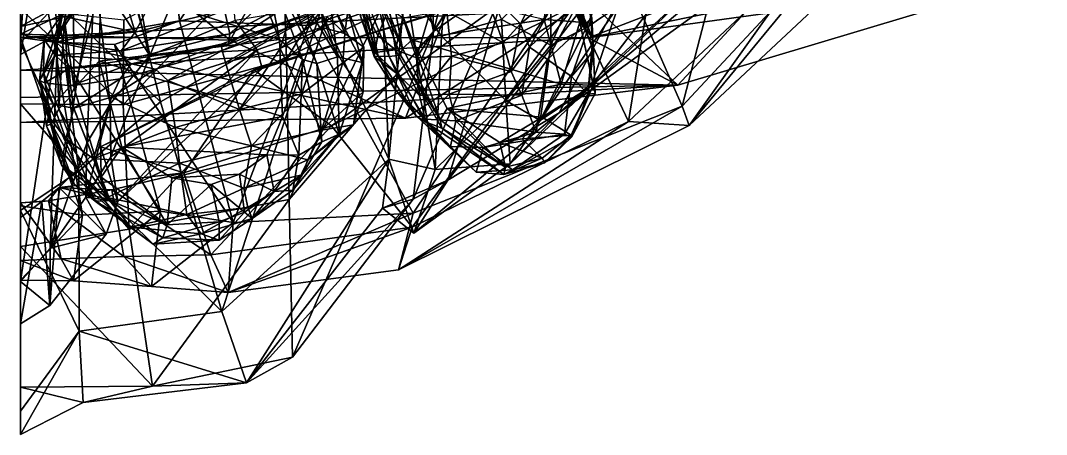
# Model space of a CAD drawing. Header units: metres. Extents: x -8 to 93, y -165 to 99.
# Drawn here: x 0.02 to 34.21, y -165.33 to -151.53 of the extents above; entities that cross this region are included whole.
import ezdxf

# ---------------------------------------------------------------- set-up
doc = ezdxf.new("R2010")
doc.units = ezdxf.units.M

msp = doc.modelspace()

# ---------------------------------------------------------------- linework, layer by layer
at = {"layer": 'jaw_half'}
for points in [[(10.24, -149.432, 196.864), (0.021, -151.733, 197.522), (9.214, -146.755, 193.243)], [(9.214, -146.755, 193.243), (0.021, -151.733, 197.522), (0.021, -148.175, 193.261)], [(10.24, -149.432, 196.864), (0.021, -151.229, 200.348), (0.021, -151.733, 197.522)]]:
    msp.add_3dface(points, dxfattribs=at)
at = {"layer": 'skull_half'}
for points in [[(1.024, -137.2, 282.321), (1.248, -150.954, 291.122), (0.021, -152.271, 290.702)], [(0.021, -139.373, 282.271), (1.024, -137.2, 282.321), (0.021, -152.271, 290.702)], [(33.92, -143.076, 274.941), (22.02, -146.895, 281.416), (17.97, -154.608, 279.537)], [(33.92, -143.076, 274.941), (17.97, -154.608, 279.537), (24.827, -148.839, 276.224)], [(18.638, -151.139, 354.709), (0.021, -143.583, 371.502), (0.021, -152.097, 355.345)], [(16.425, -143.421, 223.786), (9.635, -151.693, 223.993), (9.015, -146.03, 223.741)], [(16.425, -143.421, 223.786), (19.472, -148.461, 223.656), (9.635, -151.693, 223.993)], [(24.913, -143.424, 224.815), (22.073, -154.381, 223.229), (19.472, -148.461, 223.656)], [(24.913, -143.424, 224.815), (28.652, -147.308, 224.371), (22.073, -154.381, 223.229)], [(13.591, -145.026, 301.926), (8.753, -148.746, 307.738), (8.881, -152.823, 304.853)], [(13.16, -148.789, 298.425), (13.591, -145.026, 301.926), (8.881, -152.823, 304.853)], [(13.782, -151.893, 293.897), (13.591, -145.026, 301.926), (13.16, -148.789, 298.425)], [(13.782, -151.893, 293.897), (15.286, -145.98, 294.907), (13.591, -145.026, 301.926)], [(17.819, -145.483, 289.174), (13.782, -151.893, 293.897), (16.252, -150.155, 289.389)], [(17.819, -145.483, 289.174), (15.286, -145.98, 294.907), (13.782, -151.893, 293.897)], [(2.361, -145.657, 257.694), (0.887, -147.461, 259.065), (1.255, -152, 258.424)], [(2.498, -149.883, 257.19), (2.361, -145.657, 257.694), (1.255, -152, 258.424)], [(4.327, -152.696, 254.084), (2.361, -145.657, 257.694), (2.498, -149.883, 257.19)], [(3.429, -147.862, 253.608), (2.361, -145.657, 257.694), (4.327, -152.696, 254.084)], [(9.015, -146.03, 223.741), (5.321, -151.538, 224.521), (4.8, -146.586, 223.721)], [(9.015, -146.03, 223.741), (9.635, -151.693, 223.993), (5.321, -151.538, 224.521)], [(4.8, -146.586, 223.721), (1.14, -152.247, 224.373), (0.021, -146.768, 223.816)], [(4.8, -146.586, 223.721), (5.321, -151.538, 224.521), (1.14, -152.247, 224.373)], [(19.941, -151.052, 267.663), (24.483, -146.584, 268.198), (19.031, -153.714, 275.233)], [(24.483, -146.584, 268.198), (24.32, -148.684, 272.733), (19.031, -153.714, 275.233)], [(0.021, -146.768, 223.816), (1.14, -152.247, 224.373), (0.021, -152.099, 224.322)], [(1.248, -150.954, 291.122), (2.84, -146.741, 292.028), (4.687, -154.242, 295.99)], [(2.84, -146.741, 292.028), (10.031, -151.21, 292.083), (4.687, -154.242, 295.99)], [(6.752, -146.923, 252.992), (3.429, -147.862, 253.608), (4.327, -152.696, 254.084)], [(10.002, -146.834, 312.78), (7.005, -152.189, 322.488), (4.229, -149.977, 316.442)], [(6.752, -146.923, 252.992), (4.327, -152.696, 254.084), (7.175, -151.526, 253.954)], [(14.812, -149.682, 320.125), (7.005, -152.189, 322.488), (10.002, -146.834, 312.78)], [(22.02, -146.895, 281.416), (16.252, -150.155, 289.389), (14.26, -156.855, 286.302)], [(17.97, -154.608, 279.537), (22.02, -146.895, 281.416), (14.26, -156.855, 286.302)], [(21.565, -146.909, 244.981), (18.455, -151.053, 243.095), (20.285, -154.892, 233.697)], [(32.865, -146.739, 354.034), (18.638, -151.139, 354.709), (18.945, -152.104, 346.145)], [(33.924, -149.034, 342.895), (32.865, -146.739, 354.034), (18.945, -152.104, 346.145)], [(26.703, -148.864, 234.113), (21.565, -146.909, 244.981), (20.285, -154.892, 233.697)], [(12.293, -156.152, 287.722), (10.031, -151.21, 292.083), (11.922, -147.161, 289.077)], [(12.846, -150.378, 285.951), (12.293, -156.152, 287.722), (11.922, -147.161, 289.077)], [(22.073, -154.381, 223.229), (28.652, -147.308, 224.371), (22.3, -155.031, 226.586)], [(29.462, -148.313, 226.597), (22.3, -155.031, 226.586), (28.652, -147.308, 224.371)], [(0.887, -147.461, 259.065), (0.021, -152.665, 259.291), (1.255, -152, 258.424)], [(0.887, -147.461, 259.065), (0.021, -147.74, 259.972), (0.021, -152.665, 259.291)], [(14.387, -147.828, 281.46), (14.051, -152.048, 282.595), (12.846, -150.378, 285.951)], [(16.047, -151.5, 278.59), (14.051, -152.048, 282.595), (14.387, -147.828, 281.46)], [(18.143, -148.362, 261.883), (18.867, -151.772, 267.048), (18.537, -150.414, 267.178)], [(18.143, -148.362, 261.883), (18.391, -150.284, 261.961), (18.867, -151.772, 267.048)], [(29.462, -148.313, 226.597), (26.703, -148.864, 234.113), (22.3, -155.031, 226.586)], [(19.472, -148.461, 223.656), (13.11, -157.958, 223.59), (9.635, -151.693, 223.993)], [(19.472, -148.461, 223.656), (22.073, -154.381, 223.229), (13.11, -157.958, 223.59)], [(24.32, -148.684, 272.733), (17.97, -154.608, 279.537), (19.031, -153.714, 275.233)], [(24.827, -148.839, 276.224), (17.97, -154.608, 279.537), (24.32, -148.684, 272.733)], [(8.881, -152.823, 304.853), (8.753, -148.746, 307.738), (3.446, -154.337, 309.561)], [(8.753, -148.746, 307.738), (3.466, -151.519, 313.048), (3.446, -154.337, 309.561)], [(13.16, -148.789, 298.425), (8.881, -152.823, 304.853), (8.978, -157.498, 301.852)], [(13.782, -151.893, 293.897), (13.16, -148.789, 298.425), (8.978, -157.498, 301.852)], [(34.208, -150.002, 338.595), (33.924, -149.034, 342.895), (18.945, -152.104, 346.145)], [(26.703, -148.864, 234.113), (20.285, -154.892, 233.697), (22.3, -155.031, 226.586)], [(19.902, -149.308, 261.696), (18.867, -151.772, 267.048), (18.391, -150.284, 261.961)], [(19.941, -151.052, 267.663), (18.867, -151.772, 267.048), (19.902, -149.308, 261.696)], [(14.812, -149.682, 320.125), (12.851, -154.782, 331.168), (7.005, -152.189, 322.488)], [(18.936, -150.864, 325.445), (12.851, -154.782, 331.168), (14.812, -149.682, 320.125)], [(4.229, -149.977, 316.442), (0.021, -151.984, 321.073), (0.021, -150.168, 316.313)], [(7.005, -152.189, 322.488), (0.021, -151.984, 321.073), (4.229, -149.977, 316.442)], [(2.498, -149.883, 257.19), (1.012, -159.116, 257.36), (2.225, -155.621, 256.661)], [(2.498, -149.883, 257.19), (1.255, -152, 258.424), (1.012, -159.116, 257.36)], [(3.006, -154.303, 254.769), (2.498, -149.883, 257.19), (2.225, -155.621, 256.661)], [(4.327, -152.696, 254.084), (2.498, -149.883, 257.19), (3.006, -154.303, 254.769)], [(17.686, -149.84, 274.136), (17.691, -152.353, 274.248), (16.047, -151.5, 278.59)], [(18.537, -150.414, 267.178), (17.691, -152.353, 274.248), (17.686, -149.84, 274.136)], [(34.208, -150.002, 338.595), (18.945, -152.104, 346.145), (21.924, -153.684, 337.632)], [(34.208, -150.002, 338.595), (21.924, -153.684, 337.632), (24.878, -150.489, 328.48)], [(13.888, -150.392, 255.392), (7.175, -151.526, 253.954), (7.905, -152.506, 253.891)], [(16.854, -150.365, 249.171), (7.799, -153.171, 246.543), (10.388, -155.043, 241.32)], [(16.854, -150.365, 249.171), (14.603, -151.038, 254.292), (7.799, -153.171, 246.543)], [(13.888, -150.392, 255.392), (7.905, -152.506, 253.891), (8.069, -153.135, 252.901)], [(14.603, -151.038, 254.292), (13.888, -150.392, 255.392), (8.069, -153.135, 252.901)], [(18.455, -151.053, 243.095), (16.854, -150.365, 249.171), (10.388, -155.043, 241.32)], [(13.837, -156.503, 283.412), (12.293, -156.152, 287.722), (12.846, -150.378, 285.951)], [(14.051, -152.048, 282.595), (13.837, -156.503, 283.412), (12.846, -150.378, 285.951)], [(14.26, -156.855, 286.302), (16.252, -150.155, 289.389), (13.102, -157.49, 289.368)], [(13.102, -157.49, 289.368), (16.252, -150.155, 289.389), (13.782, -151.893, 293.897)], [(18.867, -151.772, 267.048), (17.691, -152.353, 274.248), (18.537, -150.414, 267.178)], [(24.878, -150.489, 328.48), (21.924, -153.684, 337.632), (18.936, -150.864, 325.445)], [(0.021, -152.271, 290.702), (1.248, -150.954, 291.122), (1.963, -156.556, 295.531)], [(1.248, -150.954, 291.122), (4.687, -154.242, 295.99), (1.963, -156.556, 295.531)], [(14.603, -151.038, 254.292), (8.069, -153.135, 252.901), (7.799, -153.171, 246.543)], [(18.455, -151.053, 243.095), (10.388, -155.043, 241.32), (13.071, -158.424, 232.423)], [(21.924, -153.684, 337.632), (12.851, -154.782, 331.168), (18.936, -150.864, 325.445)], [(20.285, -154.892, 233.697), (18.455, -151.053, 243.095), (13.071, -158.424, 232.423)], [(19.941, -151.052, 267.663), (17.335, -154.861, 275.086), (18.867, -151.772, 267.048)], [(19.941, -151.052, 267.663), (19.031, -153.714, 275.233), (17.335, -154.861, 275.086)], [(18.945, -152.104, 346.145), (18.638, -151.139, 354.709), (0.021, -152.097, 355.345)], [(3.446, -154.337, 309.561), (0.021, -151.141, 314.065), (0.021, -154.312, 309.883)], [(3.466, -151.519, 313.048), (0.021, -151.141, 314.065), (3.446, -154.337, 309.561)], [(10.031, -151.21, 292.083), (6.73, -161.233, 297.093), (4.687, -154.242, 295.99)], [(12.293, -156.152, 287.722), (6.73, -161.233, 297.093), (10.031, -151.21, 292.083)], [(5.321, -151.538, 224.521), (3.147, -152.33, 224.441), (1.14, -152.247, 224.373)], [(5.321, -151.538, 224.521), (7.106, -158.264, 224.423), (3.147, -152.33, 224.441)], [(7.175, -151.526, 253.954), (4.327, -152.696, 254.084), (7.905, -152.506, 253.891)], [(5.321, -151.538, 224.521), (9.635, -151.693, 223.993), (7.106, -158.264, 224.423)], [(9.635, -151.693, 223.993), (13.11, -157.958, 223.59), (7.106, -158.264, 224.423)], [(16.188, -154.192, 278.552), (14.051, -152.048, 282.595), (16.047, -151.5, 278.59)], [(17.691, -152.353, 274.248), (16.188, -154.192, 278.552), (16.047, -151.5, 278.59)], [(18.867, -151.772, 267.048), (17.335, -154.861, 275.086), (17.691, -152.353, 274.248)], [(12.851, -154.782, 331.168), (0.021, -154.929, 328.832), (0.021, -151.984, 321.073)], [(12.851, -154.782, 331.168), (0.021, -151.984, 321.073), (7.005, -152.189, 322.488)], [(1.012, -159.116, 257.36), (1.255, -152, 258.424), (0.021, -160.234, 258.163)], [(1.255, -152, 258.424), (0.021, -152.665, 259.291), (0.021, -160.234, 258.163)], [(18.945, -152.104, 346.145), (0.021, -152.097, 355.345), (0.021, -153.182, 343.012)], [(0.021, -152.099, 224.322), (2.091, -158.021, 224.984), (0.021, -157.714, 224.674)], [(0.021, -152.099, 224.322), (1.14, -152.247, 224.373), (2.091, -158.021, 224.984)], [(21.924, -153.684, 337.632), (18.945, -152.104, 346.145), (0.021, -153.182, 343.012)], [(13.782, -151.893, 293.897), (8.978, -157.498, 301.852), (9.084, -162.756, 297.65)], [(13.102, -157.49, 289.368), (13.782, -151.893, 293.897), (9.084, -162.756, 297.65)], [(16.188, -154.192, 278.552), (13.837, -156.503, 283.412), (14.051, -152.048, 282.595)], [(0.021, -152.271, 290.702), (1.963, -156.556, 295.531), (0.021, -157.861, 294.492)], [(1.14, -152.247, 224.373), (4.684, -157.884, 224.562), (2.091, -158.021, 224.984)], [(1.14, -152.247, 224.373), (3.147, -152.33, 224.441), (4.684, -157.884, 224.562)], [(3.147, -152.33, 224.441), (7.106, -158.264, 224.423), (4.684, -157.884, 224.562)], [(17.691, -152.353, 274.248), (17.335, -154.861, 275.086), (16.188, -154.192, 278.552)], [(4.327, -152.696, 254.084), (3.006, -154.303, 254.769), (3.035, -156.079, 254.965)], [(7.905, -152.506, 253.891), (4.327, -152.696, 254.084), (3.035, -156.079, 254.965)], [(7.905, -152.506, 253.891), (3.035, -156.079, 254.965), (3.258, -157.565, 253.491)], [(8.069, -153.135, 252.901), (7.905, -152.506, 253.891), (3.258, -157.565, 253.491)], [(8.069, -153.135, 252.901), (2.682, -155.746, 246.207), (7.799, -153.171, 246.543)], [(8.069, -153.135, 252.901), (3.258, -157.565, 253.491), (2.682, -155.746, 246.207)], [(8.881, -152.823, 304.853), (3.446, -154.337, 309.561), (3.64, -158.482, 306.327)], [(8.881, -152.823, 304.853), (3.64, -158.482, 306.327), (8.978, -157.498, 301.852)], [(21.924, -153.684, 337.632), (0.021, -153.182, 343.012), (0.021, -154.098, 335.499)], [(7.799, -153.171, 246.543), (2.682, -155.746, 246.207), (5.466, -156.612, 240.785)], [(10.388, -155.043, 241.32), (7.799, -153.171, 246.543), (5.466, -156.612, 240.785)], [(21.924, -153.684, 337.632), (0.021, -154.098, 335.499), (0.021, -154.929, 328.832)], [(21.924, -153.684, 337.632), (0.021, -154.929, 328.832), (12.851, -154.782, 331.168)], [(19.031, -153.714, 275.233), (16.338, -156.304, 279.408), (17.335, -154.861, 275.086)], [(19.031, -153.714, 275.233), (17.97, -154.608, 279.537), (16.338, -156.304, 279.408)], [(0.021, -154.312, 309.883), (0.021, -159.059, 306.598), (3.64, -158.482, 306.327)], [(0.021, -154.312, 309.883), (3.64, -158.482, 306.327), (3.446, -154.337, 309.561)], [(4.687, -154.242, 295.99), (6.73, -161.233, 297.093), (1.963, -156.556, 295.531)], [(3.006, -154.303, 254.769), (2.225, -155.621, 256.661), (2.193, -157.415, 256.194)], [(3.006, -154.303, 254.769), (2.193, -157.415, 256.194), (3.035, -156.079, 254.965)], [(22.3, -155.031, 226.586), (12.613, -159.843, 226.252), (22.073, -154.381, 223.229)], [(22.073, -154.381, 223.229), (12.613, -159.843, 226.252), (13.11, -157.958, 223.59)], [(16.188, -154.192, 278.552), (16.338, -156.304, 279.408), (13.837, -156.503, 283.412)], [(17.335, -154.861, 275.086), (16.338, -156.304, 279.408), (16.188, -154.192, 278.552)], [(16.338, -156.304, 279.408), (17.97, -154.608, 279.537), (13.125, -158.617, 285.152)], [(17.97, -154.608, 279.537), (14.26, -156.855, 286.302), (13.125, -158.617, 285.152)], [(10.388, -155.043, 241.32), (5.466, -156.612, 240.785), (6.359, -159.344, 231.654)], [(13.071, -158.424, 232.423), (10.388, -155.043, 241.32), (6.359, -159.344, 231.654)], [(22.3, -155.031, 226.586), (20.285, -154.892, 233.697), (12.613, -159.843, 226.252)], [(20.285, -154.892, 233.697), (13.071, -158.424, 232.423), (12.613, -159.843, 226.252)], [(2.193, -157.415, 256.194), (2.225, -155.621, 256.661), (1.012, -159.116, 257.36)], [(3.258, -157.565, 253.491), (1.314, -157.099, 246.373), (2.682, -155.746, 246.207)], [(5.466, -156.612, 240.785), (2.682, -155.746, 246.207), (1.314, -157.099, 246.373)], [(3.258, -157.565, 253.491), (3.035, -156.079, 254.965), (2.193, -157.415, 256.194)], [(12.293, -156.152, 287.722), (7.547, -163.614, 297.143), (6.73, -161.233, 297.093)], [(12.293, -156.152, 287.722), (12.088, -157.784, 289.085), (7.547, -163.614, 297.143)], [(13.125, -158.617, 285.152), (12.088, -157.784, 289.085), (12.293, -156.152, 287.722)], [(13.837, -156.503, 283.412), (13.125, -158.617, 285.152), (12.293, -156.152, 287.722)], [(0.021, -157.861, 294.492), (1.963, -156.556, 295.531), (1.973, -161.885, 299.305)], [(1.963, -156.556, 295.531), (6.73, -161.233, 297.093), (1.973, -161.885, 299.305)], [(16.338, -156.304, 279.408), (13.125, -158.617, 285.152), (13.837, -156.503, 283.412)], [(5.466, -156.612, 240.785), (1.314, -157.099, 246.373), (3.065, -157.171, 240.473)], [(6.359, -159.344, 231.654), (5.466, -156.612, 240.785), (3.065, -157.171, 240.473)], [(13.125, -158.617, 285.152), (14.26, -156.855, 286.302), (12.088, -157.784, 289.085)], [(14.26, -156.855, 286.302), (13.102, -157.49, 289.368), (12.088, -157.784, 289.085)], [(1.314, -157.099, 246.373), (0.731, -157.567, 246.392), (0.951, -157.547, 240.529)], [(1.314, -157.099, 246.373), (0.997, -161.034, 254.904), (0.731, -157.567, 246.392)], [(3.065, -157.171, 240.473), (1.314, -157.099, 246.373), (0.951, -157.547, 240.529)], [(3.464, -159.403, 232.472), (3.065, -157.171, 240.473), (0.951, -157.547, 240.529)], [(1.314, -157.099, 246.373), (2.875, -158.654, 253.971), (0.997, -161.034, 254.904)], [(1.314, -157.099, 246.373), (3.258, -157.565, 253.491), (2.875, -158.654, 253.971)], [(6.359, -159.344, 231.654), (3.065, -157.171, 240.473), (3.464, -159.403, 232.472)], [(0.951, -157.547, 240.529), (0.731, -157.567, 246.392), (0.021, -157.613, 240.809)], [(1.38, -159.476, 232.735), (0.951, -157.547, 240.529), (0.021, -157.613, 240.809)], [(0.731, -157.567, 246.392), (0.021, -158.098, 246.495), (0.021, -157.613, 240.809)], [(0.731, -157.567, 246.392), (0.021, -161.64, 255.049), (0.021, -158.098, 246.495)], [(0.997, -161.034, 254.904), (0.021, -161.64, 255.049), (0.731, -157.567, 246.392)], [(3.464, -159.403, 232.472), (0.951, -157.547, 240.529), (1.38, -159.476, 232.735)], [(2.875, -158.654, 253.971), (2.193, -157.415, 256.194), (1.012, -159.116, 257.36)], [(3.258, -157.565, 253.491), (2.193, -157.415, 256.194), (2.875, -158.654, 253.971)], [(8.978, -157.498, 301.852), (3.64, -158.482, 306.327), (4.422, -163.723, 302.234)], [(9.084, -162.756, 297.65), (8.978, -157.498, 301.852), (4.422, -163.723, 302.234)], [(13.102, -157.49, 289.368), (7.547, -163.614, 297.143), (12.088, -157.784, 289.085)], [(13.102, -157.49, 289.368), (9.084, -162.756, 297.65), (7.547, -163.614, 297.143)], [(1.38, -159.476, 232.735), (0.021, -157.613, 240.809), (0.021, -159.535, 232.671)], [(0.021, -157.714, 224.674), (2.091, -158.021, 224.984), (0.021, -160.184, 226.022)], [(0.021, -157.861, 294.492), (1.973, -161.885, 299.305), (0.021, -164.558, 299.589)], [(4.684, -157.884, 224.562), (1.783, -160.211, 226.275), (2.091, -158.021, 224.984)], [(4.684, -157.884, 224.562), (4.385, -160.403, 226.03), (1.783, -160.211, 226.275)], [(4.684, -157.884, 224.562), (7.106, -158.264, 224.423), (4.385, -160.403, 226.03)], [(2.091, -158.021, 224.984), (1.783, -160.211, 226.275), (0.021, -160.184, 226.022)], [(7.106, -158.264, 224.423), (6.94, -160.6, 225.878), (4.385, -160.403, 226.03)], [(13.11, -157.958, 223.59), (12.613, -159.843, 226.252), (6.94, -160.6, 225.878)], [(13.11, -157.958, 223.59), (6.94, -160.6, 225.878), (7.106, -158.264, 224.423)], [(3.64, -158.482, 306.327), (0.021, -159.059, 306.598), (4.422, -163.723, 302.234)], [(13.071, -158.424, 232.423), (6.359, -159.344, 231.654), (6.94, -160.6, 225.878)], [(13.071, -158.424, 232.423), (6.94, -160.6, 225.878), (12.613, -159.843, 226.252)], [(2.875, -158.654, 253.971), (1.012, -159.116, 257.36), (0.997, -161.034, 254.904)], [(0.021, -159.059, 306.598), (0.021, -163.754, 303.155), (4.422, -163.723, 302.234)], [(0.997, -161.034, 254.904), (1.012, -159.116, 257.36), (0.021, -160.234, 258.163)], [(1.783, -160.211, 226.275), (1.38, -159.476, 232.735), (0.021, -159.535, 232.671)], [(1.783, -160.211, 226.275), (0.021, -159.535, 232.671), (0.021, -160.184, 226.022)], [(4.385, -160.403, 226.03), (3.464, -159.403, 232.472), (1.38, -159.476, 232.735)], [(4.385, -160.403, 226.03), (1.38, -159.476, 232.735), (1.783, -160.211, 226.275)], [(6.94, -160.6, 225.878), (6.359, -159.344, 231.654), (3.464, -159.403, 232.472)], [(6.94, -160.6, 225.878), (3.464, -159.403, 232.472), (4.385, -160.403, 226.03)], [(0.997, -161.034, 254.904), (0.021, -160.234, 258.163), (0.021, -161.64, 255.049)], [(6.73, -161.233, 297.093), (7.547, -163.614, 297.143), (1.973, -161.885, 299.305)], [(1.973, -161.885, 299.305), (2.107, -164.267, 301.085), (0.021, -165.332, 302.213)], [(1.973, -161.885, 299.305), (0.021, -165.332, 302.213), (0.021, -164.558, 299.589)], [(1.973, -161.885, 299.305), (7.547, -163.614, 297.143), (2.107, -164.267, 301.085)], [(9.084, -162.756, 297.65), (4.422, -163.723, 302.234), (7.547, -163.614, 297.143)], [(4.422, -163.723, 302.234), (0.021, -163.754, 303.155), (2.107, -164.267, 301.085)], [(0.021, -163.754, 303.155), (0.021, -165.332, 302.213), (2.107, -164.267, 301.085)], [(7.547, -163.614, 297.143), (4.422, -163.723, 302.234), (2.107, -164.267, 301.085)]]:
    msp.add_3dface(points, dxfattribs=at)
at = {"layer": 'teeth_upper_half'}
for points in [[(5.573, -148.602, 219.792), (3.84, -151.915, 217.509), (3.279, -150.04, 219.906)], [(5.573, -148.602, 219.792), (6.816, -151.182, 217.474), (3.84, -151.915, 217.509)], [(7.352, -148.899, 226.19), (2.698, -150.292, 226.266), (8.654, -152.162, 226.738)], [(8.082, -149.274, 223.653), (7.352, -148.899, 226.19), (8.654, -152.162, 226.738)], [(1.228, -152.313, 220.032), (1.485, -151.535, 222.267), (1.845, -149.178, 222.192)], [(1.483, -150.265, 219.982), (1.228, -152.313, 220.032), (1.845, -149.178, 222.192)], [(1.845, -149.178, 222.192), (1.485, -151.535, 222.267), (1.783, -151.292, 223.728)], [(8.379, -149.089, 222.706), (8.082, -149.274, 223.653), (9.898, -152.961, 222.75)], [(9.898, -152.961, 222.75), (8.082, -149.274, 223.653), (9.419, -152.829, 224.245)], [(8.082, -149.274, 223.653), (8.654, -152.162, 226.738), (9.419, -152.829, 224.245)], [(10.583, -152.736, 220.571), (8.379, -149.089, 222.706), (9.898, -152.961, 222.75)], [(9.73, -150.409, 220.369), (8.379, -149.089, 222.706), (10.583, -152.736, 220.571)], [(17.585, -149.118, 222.804), (17.467, -151.493, 225.436), (18.654, -151.585, 222.985)], [(19.089, -152.118, 220.986), (17.812, -149.153, 221.867), (17.585, -149.118, 222.804)], [(19.089, -152.118, 220.986), (17.585, -149.118, 222.804), (18.654, -151.585, 222.985)], [(18.924, -150.339, 218.934), (17.812, -149.153, 221.867), (19.11, -152.544, 219.635)], [(19.11, -152.544, 219.635), (17.812, -149.153, 221.867), (19.089, -152.118, 220.986)], [(3.84, -151.915, 217.509), (1.376, -151.369, 217.63), (3.279, -150.04, 219.906)], [(17.636, -149.786, 213.084), (16.676, -151.638, 213.405), (15.434, -150.381, 211.657)], [(17.636, -149.786, 213.084), (18.038, -150.488, 214.44), (16.676, -151.638, 213.405)], [(1.376, -151.369, 217.63), (1.228, -152.313, 220.032), (1.483, -150.265, 219.982)], [(1.783, -151.292, 223.728), (1.805, -153.784, 223.788), (2.698, -150.292, 226.266)], [(1.805, -153.784, 223.788), (2.643, -152.884, 226.379), (2.698, -150.292, 226.266)], [(2.698, -150.292, 226.266), (2.643, -152.884, 226.379), (8.654, -152.162, 226.738)], [(8.883, -150.158, 218.068), (6.995, -151.975, 216.016), (6.816, -151.182, 217.474)], [(9.366, -150.733, 216.452), (6.995, -151.975, 216.016), (8.883, -150.158, 218.068)], [(10.327, -150.804, 217.466), (9.73, -150.409, 220.369), (10.583, -152.736, 220.571)], [(11.863, -150.552, 221.593), (12.745, -152.462, 222.394), (11.976, -150.367, 222.495)], [(12.745, -152.462, 222.394), (12.348, -150.332, 225.084), (11.976, -150.367, 222.495)], [(12.745, -152.462, 222.394), (13.073, -152.172, 224.988), (12.348, -150.332, 225.084)], [(12.348, -150.332, 225.084), (13.073, -152.172, 224.988), (17.467, -151.493, 225.436)], [(15.434, -150.381, 211.657), (16.109, -152.276, 213.352), (14.226, -151.214, 211.677)], [(15.434, -150.381, 211.657), (16.676, -151.638, 213.405), (16.109, -152.276, 213.352)], [(19.062, -151.44, 217.791), (18.924, -150.339, 218.934), (19.11, -152.544, 219.635)], [(9.366, -150.733, 216.452), (6.955, -152.32, 213.875), (6.995, -151.975, 216.016)], [(9.366, -150.733, 216.452), (9.3, -151.412, 213.765), (6.955, -152.32, 213.875)], [(12.306, -152.732, 219.399), (11.863, -150.552, 221.593), (11.518, -150.767, 219.574)], [(12.306, -152.732, 219.399), (12.686, -152.681, 221.531), (11.863, -150.552, 221.593)], [(12.686, -152.681, 221.531), (12.745, -152.462, 222.394), (11.863, -150.552, 221.593)], [(16.676, -151.638, 213.405), (18.038, -150.488, 214.44), (16.98, -152.419, 214.624)], [(18.038, -150.488, 214.44), (18.681, -150.791, 216.039), (16.98, -152.419, 214.624)], [(10.327, -150.804, 217.466), (10.583, -152.736, 220.571), (11.407, -152.927, 218.02)], [(10.923, -151.2, 214.564), (10.327, -150.804, 217.466), (11.407, -152.927, 218.02)], [(11.94, -152.724, 217.285), (11.518, -150.767, 219.574), (11.299, -150.798, 217.359)], [(11.806, -152.733, 215.202), (11.94, -152.724, 217.285), (11.299, -150.798, 217.359)], [(11.806, -152.733, 215.202), (11.299, -150.798, 217.359), (11.339, -151.357, 215.491)], [(11.94, -152.724, 217.285), (12.306, -152.732, 219.399), (11.518, -150.767, 219.574)], [(12.306, -151.098, 211.769), (11.926, -152.03, 212.553), (11.54, -151.303, 213.633)], [(12.306, -151.098, 211.769), (12.52, -152.505, 212.676), (11.926, -152.03, 212.553)], [(12.306, -151.098, 211.769), (12.755, -151.444, 211.756), (12.52, -152.505, 212.676)], [(16.98, -152.419, 214.624), (18.681, -150.791, 216.039), (17.579, -152.834, 216.083)], [(18.681, -150.791, 216.039), (19.062, -151.44, 217.791), (17.579, -152.834, 216.083)], [(0.806, -152.166, 215.486), (0.789, -153.273, 217.793), (1.376, -151.369, 217.63)], [(1.376, -151.369, 217.63), (0.789, -153.273, 217.793), (1.228, -152.313, 220.032)], [(3.84, -151.915, 217.509), (0.806, -152.166, 215.486), (1.376, -151.369, 217.63)], [(1.485, -151.535, 222.267), (1.805, -153.784, 223.788), (1.783, -151.292, 223.728)], [(6.816, -151.182, 217.474), (3.373, -152.538, 215.777), (3.84, -151.915, 217.509)], [(6.995, -151.975, 216.016), (3.373, -152.538, 215.777), (6.816, -151.182, 217.474)], [(9.3, -151.412, 213.765), (6.703, -152.322, 211.492), (6.955, -152.32, 213.875)], [(9.3, -151.412, 213.765), (9.022, -151.506, 211.441), (6.703, -152.322, 211.492)], [(10.058, -151.424, 211.627), (10.104, -151.775, 211.666), (8.676, -152.461, 211.219)], [(10.058, -151.424, 211.627), (8.676, -152.461, 211.219), (8.889, -151.782, 210.968)], [(10.027, -151.14, 211.762), (8.889, -151.782, 210.968), (9.022, -151.506, 211.441)], [(10.027, -151.14, 211.762), (10.058, -151.424, 211.627), (8.889, -151.782, 210.968)], [(10.058, -151.424, 211.627), (10.231, -151.393, 211.861), (10.104, -151.775, 211.666)], [(10.104, -151.775, 211.666), (10.231, -151.393, 211.861), (10.828, -151.958, 212.827)], [(10.231, -151.393, 211.861), (10.56, -151.299, 212.529), (10.828, -151.958, 212.827)], [(10.56, -151.299, 212.529), (10.923, -151.2, 214.564), (10.828, -151.958, 212.827)], [(10.828, -151.958, 212.827), (10.923, -151.2, 214.564), (11.465, -152.421, 215.298)], [(10.923, -151.2, 214.564), (11.407, -152.927, 218.02), (11.465, -152.421, 215.298)], [(11.826, -152.601, 213.519), (11.339, -151.357, 215.491), (11.54, -151.303, 213.633)], [(11.826, -152.601, 213.519), (11.806, -152.733, 215.202), (11.339, -151.357, 215.491)], [(11.926, -152.03, 212.553), (11.826, -152.601, 213.519), (11.54, -151.303, 213.633)], [(12.755, -151.444, 211.756), (13.22, -152.774, 213.125), (12.52, -152.505, 212.676)], [(13.659, -151.291, 211.621), (13.22, -152.774, 213.125), (12.755, -151.444, 211.756)], [(14.386, -152.718, 213.261), (13.22, -152.774, 213.125), (14.226, -151.214, 211.677)], [(14.226, -151.214, 211.677), (13.22, -152.774, 213.125), (13.659, -151.291, 211.621)], [(16.109, -152.276, 213.352), (14.386, -152.718, 213.261), (14.226, -151.214, 211.677)], [(17.579, -152.834, 216.083), (19.062, -151.44, 217.791), (18.376, -153.397, 218.251)], [(19.062, -151.44, 217.791), (19.11, -152.544, 219.635), (18.376, -153.397, 218.251)], [(1.3, -154.471, 219.978), (1.485, -151.535, 222.267), (1.228, -152.313, 220.032)], [(1.3, -154.471, 219.978), (1.652, -154.111, 222.131), (1.485, -151.535, 222.267)], [(1.652, -154.111, 222.131), (1.805, -153.784, 223.788), (1.485, -151.535, 222.267)], [(9.022, -151.506, 211.441), (6.735, -152.531, 210.58), (6.703, -152.322, 211.492)], [(9.022, -151.506, 211.441), (8.889, -151.782, 210.968), (6.735, -152.531, 210.58)], [(8.889, -151.782, 210.968), (6.846, -152.935, 210.919), (6.735, -152.531, 210.58)], [(8.889, -151.782, 210.968), (8.676, -152.461, 211.219), (6.846, -152.935, 210.919)], [(10.104, -151.775, 211.666), (9.399, -153.977, 213.311), (8.676, -152.461, 211.219)], [(10.104, -151.775, 211.666), (10.76, -152.937, 213.068), (9.399, -153.977, 213.311)], [(10.104, -151.775, 211.666), (10.828, -151.958, 212.827), (10.76, -152.937, 213.068)], [(17.467, -151.493, 225.436), (13.073, -152.172, 224.988), (18.033, -153.652, 225.695)], [(16.109, -152.276, 213.352), (16.676, -151.638, 213.405), (16.373, -153.231, 214.752)], [(16.676, -151.638, 213.405), (16.98, -152.419, 214.624), (16.373, -153.231, 214.752)], [(18.654, -151.585, 222.985), (17.467, -151.493, 225.436), (18.033, -153.652, 225.695)], [(18.654, -151.585, 222.985), (18.033, -153.652, 225.695), (19.105, -153.683, 223.238)], [(19.089, -152.118, 220.986), (18.654, -151.585, 222.985), (19.173, -153.966, 221.982)], [(19.173, -153.966, 221.982), (18.654, -151.585, 222.985), (19.105, -153.683, 223.238)], [(3.84, -151.915, 217.509), (3.373, -152.538, 215.777), (0.806, -152.166, 215.486)], [(6.995, -151.975, 216.016), (3.546, -152.855, 213.403), (3.373, -152.538, 215.777)], [(6.995, -151.975, 216.016), (6.955, -152.32, 213.875), (3.546, -152.855, 213.403)], [(10.828, -151.958, 212.827), (11.465, -152.421, 215.298), (10.76, -152.937, 213.068)], [(12.52, -152.505, 212.676), (11.826, -152.601, 213.519), (11.926, -152.03, 212.553)], [(19.11, -152.544, 219.635), (19.089, -152.118, 220.986), (18.925, -153.981, 220.541)], [(18.925, -153.981, 220.541), (19.089, -152.118, 220.986), (19.173, -153.966, 221.982)], [(0.655, -153.535, 212.296), (0.668, -153.513, 215.453), (0.806, -152.166, 215.486)], [(0.655, -153.535, 212.296), (0.806, -152.166, 215.486), (1.173, -152.69, 212.72)], [(0.668, -153.513, 215.453), (0.789, -153.273, 217.793), (0.806, -152.166, 215.486)], [(0.789, -153.273, 217.793), (1.3, -154.471, 219.978), (1.228, -152.313, 220.032)], [(3.373, -152.538, 215.777), (1.173, -152.69, 212.72), (0.806, -152.166, 215.486)], [(8.654, -152.162, 226.738), (2.643, -152.884, 226.379), (8.75, -154.731, 227.146)], [(6.955, -152.32, 213.875), (3.712, -152.972, 211.669), (3.546, -152.855, 213.403)], [(6.955, -152.32, 213.875), (6.703, -152.322, 211.492), (3.712, -152.972, 211.669)], [(6.703, -152.322, 211.492), (4.523, -153.158, 210.695), (3.712, -152.972, 211.669)], [(6.735, -152.531, 210.58), (4.523, -153.158, 210.695), (6.703, -152.322, 211.492)], [(8.676, -152.461, 211.219), (7.316, -154.495, 213.28), (6.846, -152.935, 210.919)], [(9.399, -153.977, 213.311), (7.316, -154.495, 213.28), (8.676, -152.461, 211.219)], [(9.419, -152.829, 224.245), (8.654, -152.162, 226.738), (8.75, -154.731, 227.146)], [(10.76, -152.937, 213.068), (11.465, -152.421, 215.298), (11.444, -153.905, 215.962)], [(11.465, -152.421, 215.298), (11.118, -155.011, 218.211), (11.444, -153.905, 215.962)], [(11.465, -152.421, 215.298), (11.407, -152.927, 218.02), (11.118, -155.011, 218.211)], [(12.686, -152.681, 221.531), (14.002, -154.846, 222.666), (12.745, -152.462, 222.394)], [(12.745, -152.462, 222.394), (14.002, -154.846, 222.666), (13.073, -152.172, 224.988)], [(14.002, -154.846, 222.666), (14.243, -154.461, 225.266), (13.073, -152.172, 224.988)], [(13.073, -152.172, 224.988), (14.243, -154.461, 225.266), (18.033, -153.652, 225.695)], [(16.373, -153.231, 214.752), (14.386, -152.718, 213.261), (16.109, -152.276, 213.352)], [(16.98, -152.419, 214.624), (16.723, -154.023, 216.087), (16.373, -153.231, 214.752)], [(16.98, -152.419, 214.624), (17.579, -152.834, 216.083), (16.723, -154.023, 216.087)], [(0.828, -153.603, 211.836), (0.655, -153.535, 212.296), (1.173, -152.69, 212.72)], [(1.642, -153.13, 211.648), (0.828, -153.603, 211.836), (1.173, -152.69, 212.72)], [(3.546, -152.855, 213.403), (1.173, -152.69, 212.72), (3.373, -152.538, 215.777)], [(3.546, -152.855, 213.403), (1.642, -153.13, 211.648), (1.173, -152.69, 212.72)], [(6.735, -152.531, 210.58), (4.928, -153.527, 211.102), (4.523, -153.158, 210.695)], [(6.735, -152.531, 210.58), (6.846, -152.935, 210.919), (4.928, -153.527, 211.102)], [(10.637, -155.319, 220.564), (10.583, -152.736, 220.571), (9.898, -152.961, 222.75)], [(11.407, -152.927, 218.02), (10.583, -152.736, 220.571), (10.637, -155.319, 220.564)], [(12.603, -153.332, 213.573), (11.806, -152.733, 215.202), (11.826, -152.601, 213.519)], [(12.487, -153.797, 215.184), (11.94, -152.724, 217.285), (11.806, -152.733, 215.202)], [(12.603, -153.332, 213.573), (12.487, -153.797, 215.184), (11.806, -152.733, 215.202)], [(12.603, -153.332, 213.573), (11.826, -152.601, 213.519), (12.52, -152.505, 212.676)], [(12.487, -153.797, 215.184), (13.204, -154.703, 217.493), (11.94, -152.724, 217.285)], [(11.94, -152.724, 217.285), (13.204, -154.703, 217.493), (12.306, -152.732, 219.399)], [(13.204, -154.703, 217.493), (13.514, -154.907, 219.6), (12.306, -152.732, 219.399)], [(13.317, -154.033, 214.528), (12.52, -152.505, 212.676), (13.22, -152.774, 213.125)], [(13.317, -154.033, 214.528), (12.603, -153.332, 213.573), (12.52, -152.505, 212.676)], [(12.686, -152.681, 221.531), (14.059, -155.114, 221.874), (14.002, -154.846, 222.666)], [(14.386, -152.718, 213.261), (13.317, -154.033, 214.528), (13.22, -152.774, 213.125)], [(14.386, -152.718, 213.261), (14.303, -153.983, 214.796), (13.317, -154.033, 214.528)], [(16.373, -153.231, 214.752), (14.303, -153.983, 214.796), (14.386, -152.718, 213.261)], [(18.376, -153.397, 218.251), (19.11, -152.544, 219.635), (18.925, -153.981, 220.541)], [(1.683, -153.709, 210.875), (0.828, -153.603, 211.836), (1.642, -153.13, 211.648)], [(3.712, -152.972, 211.669), (1.642, -153.13, 211.648), (3.546, -152.855, 213.403)], [(3.712, -152.972, 211.669), (1.683, -153.709, 210.875), (1.642, -153.13, 211.648)], [(3.712, -152.972, 211.669), (3.341, -153.478, 210.855), (1.683, -153.709, 210.875)], [(1.805, -153.784, 223.788), (2.71, -156.757, 224.375), (2.643, -152.884, 226.379)], [(2.643, -152.884, 226.379), (3.394, -155.75, 226.903), (8.75, -154.731, 227.146)], [(2.71, -156.757, 224.375), (3.394, -155.75, 226.903), (2.643, -152.884, 226.379)], [(4.523, -153.158, 210.695), (4.928, -153.527, 211.102), (3.056, -154.082, 211.411)], [(4.523, -153.158, 210.695), (3.056, -154.082, 211.411), (3.341, -153.478, 210.855)], [(4.523, -153.158, 210.695), (3.341, -153.478, 210.855), (3.712, -152.972, 211.669)], [(7.316, -154.495, 213.28), (4.928, -153.527, 211.102), (6.846, -152.935, 210.919)], [(9.419, -152.829, 224.245), (8.75, -154.731, 227.146), (9.292, -156.024, 224.437)], [(10.059, -155.572, 222.457), (9.419, -152.829, 224.245), (9.292, -156.024, 224.437)], [(10.76, -152.937, 213.068), (10.055, -155.181, 215.837), (9.399, -153.977, 213.311)], [(10.059, -155.572, 222.457), (9.898, -152.961, 222.75), (9.419, -152.829, 224.245)], [(10.637, -155.319, 220.564), (9.898, -152.961, 222.75), (10.059, -155.572, 222.457)], [(11.444, -153.905, 215.962), (10.055, -155.181, 215.837), (10.76, -152.937, 213.068)], [(11.407, -152.927, 218.02), (10.637, -155.319, 220.564), (11.118, -155.011, 218.211)], [(17.579, -152.834, 216.083), (17.205, -155.249, 218.353), (16.723, -154.023, 216.087)], [(0.668, -153.513, 215.453), (1.05, -154.97, 217.64), (0.789, -153.273, 217.793)], [(1.05, -154.97, 217.64), (1.3, -154.471, 219.978), (0.789, -153.273, 217.793)], [(3.341, -153.478, 210.855), (1.795, -154.455, 211.472), (1.683, -153.709, 210.875)], [(3.341, -153.478, 210.855), (3.056, -154.082, 211.411), (1.795, -154.455, 211.472)], [(13.499, -154.818, 215.831), (12.487, -153.797, 215.184), (12.603, -153.332, 213.573)], [(13.499, -154.818, 215.831), (12.603, -153.332, 213.573), (13.317, -154.033, 214.528)], [(16.723, -154.023, 216.087), (14.303, -153.983, 214.796), (16.373, -153.231, 214.752)], [(18.376, -153.397, 218.251), (18.925, -153.981, 220.541), (18.152, -155.319, 220.198)], [(0.655, -153.535, 212.296), (0.949, -154.721, 212.658), (0.668, -153.513, 215.453)], [(1.121, -154.332, 211.749), (0.949, -154.721, 212.658), (0.655, -153.535, 212.296)], [(1.121, -154.332, 211.749), (0.655, -153.535, 212.296), (0.828, -153.603, 211.836)], [(0.949, -154.721, 212.658), (0.882, -155.04, 215.313), (0.668, -153.513, 215.453)], [(0.882, -155.04, 215.313), (1.05, -154.97, 217.64), (0.668, -153.513, 215.453)], [(1.683, -153.709, 210.875), (1.121, -154.332, 211.749), (0.828, -153.603, 211.836)], [(1.683, -153.709, 210.875), (1.795, -154.455, 211.472), (1.121, -154.332, 211.749)], [(1.652, -154.111, 222.131), (2.71, -156.757, 224.375), (1.805, -153.784, 223.788)], [(5.171, -155.099, 213.309), (3.056, -154.082, 211.411), (4.928, -153.527, 211.102)], [(7.316, -154.495, 213.28), (5.171, -155.099, 213.309), (4.928, -153.527, 211.102)], [(14.35, -155.736, 217.707), (12.487, -153.797, 215.184), (13.499, -154.818, 215.831)], [(14.35, -155.736, 217.707), (13.204, -154.703, 217.493), (12.487, -153.797, 215.184)], [(18.033, -153.652, 225.695), (14.243, -154.461, 225.266), (17.404, -154.757, 225.808)], [(19.105, -153.683, 223.238), (18.033, -153.652, 225.695), (17.404, -154.757, 225.808)], [(19.105, -153.683, 223.238), (17.404, -154.757, 225.808), (18.368, -155.356, 223.594)], [(18.38, -155.422, 222.184), (19.105, -153.683, 223.238), (18.368, -155.356, 223.594)], [(19.173, -153.966, 221.982), (19.105, -153.683, 223.238), (18.38, -155.422, 222.184)], [(1.3, -154.471, 219.978), (3.005, -157.533, 222.674), (1.652, -154.111, 222.131)], [(1.652, -154.111, 222.131), (3.005, -157.533, 222.674), (2.71, -156.757, 224.375)], [(3.056, -154.082, 211.411), (2.45, -156.143, 213.908), (1.795, -154.455, 211.472)], [(5.171, -155.099, 213.309), (2.45, -156.143, 213.908), (3.056, -154.082, 211.411)], [(9.399, -153.977, 213.311), (7.713, -155.712, 215.776), (7.316, -154.495, 213.28)], [(10.055, -155.181, 215.837), (7.713, -155.712, 215.776), (9.399, -153.977, 213.311)], [(11.444, -153.905, 215.962), (11.118, -155.011, 218.211), (10.055, -155.181, 215.837)], [(14.303, -153.983, 214.796), (13.499, -154.818, 215.831), (13.317, -154.033, 214.528)], [(14.53, -154.872, 215.979), (13.499, -154.818, 215.831), (14.303, -153.983, 214.796)], [(16.723, -154.023, 216.087), (14.53, -154.872, 215.979), (14.303, -153.983, 214.796)], [(17.205, -155.249, 218.353), (14.53, -154.872, 215.979), (16.723, -154.023, 216.087)], [(18.152, -155.319, 220.198), (18.925, -153.981, 220.541), (18.38, -155.422, 222.184)], [(18.925, -153.981, 220.541), (19.173, -153.966, 221.982), (18.38, -155.422, 222.184)], [(1.121, -154.332, 211.749), (1.532, -155.472, 212.7), (0.949, -154.721, 212.658)], [(1.05, -154.97, 217.64), (2.506, -157.557, 220.243), (1.3, -154.471, 219.978)], [(1.795, -154.455, 211.472), (1.532, -155.472, 212.7), (1.121, -154.332, 211.749)], [(1.3, -154.471, 219.978), (2.506, -157.557, 220.243), (3.005, -157.533, 222.674)], [(2.45, -156.143, 213.908), (1.532, -155.472, 212.7), (1.795, -154.455, 211.472)], [(7.713, -155.712, 215.776), (5.171, -155.099, 213.309), (7.316, -154.495, 213.28)], [(16.18, -156.415, 223.128), (14.243, -154.461, 225.266), (14.002, -154.846, 222.666)], [(16.18, -156.415, 223.128), (15.989, -155.598, 225.431), (14.243, -154.461, 225.266)], [(14.243, -154.461, 225.266), (15.989, -155.598, 225.431), (17.404, -154.757, 225.808)], [(0.949, -154.721, 212.658), (1.383, -156.338, 215.793), (0.882, -155.04, 215.313)], [(0.949, -154.721, 212.658), (1.532, -155.472, 212.7), (1.383, -156.338, 215.793)], [(8.75, -154.731, 227.146), (3.394, -155.75, 226.903), (8.227, -156.01, 227.191)], [(9.292, -156.024, 224.437), (8.75, -154.731, 227.146), (8.227, -156.01, 227.191)], [(15.204, -156.588, 219.57), (13.204, -154.703, 217.493), (14.35, -155.736, 217.707)], [(15.204, -156.588, 219.57), (13.514, -154.907, 219.6), (13.204, -154.703, 217.493)], [(14.53, -154.872, 215.979), (14.35, -155.736, 217.707), (13.499, -154.818, 215.831)], [(16.18, -156.415, 223.128), (14.002, -154.846, 222.666), (14.059, -155.114, 221.874)], [(17.404, -154.757, 225.808), (15.989, -155.598, 225.431), (16.738, -155.478, 225.565)], [(18.368, -155.356, 223.594), (17.404, -154.757, 225.808), (16.738, -155.478, 225.565)], [(0.882, -155.04, 215.313), (1.818, -156.996, 217.917), (1.05, -154.97, 217.64)], [(0.882, -155.04, 215.313), (1.383, -156.338, 215.793), (1.818, -156.996, 217.917)], [(1.05, -154.97, 217.64), (1.818, -156.996, 217.917), (2.506, -157.557, 220.243)], [(5.319, -156.29, 215.264), (2.45, -156.143, 213.908), (5.171, -155.099, 213.309)], [(7.713, -155.712, 215.776), (5.319, -156.29, 215.264), (5.171, -155.099, 213.309)], [(10.055, -155.181, 215.837), (9.596, -156.174, 218.223), (7.713, -155.712, 215.776)], [(11.118, -155.011, 218.211), (9.596, -156.174, 218.223), (10.055, -155.181, 215.837)], [(11.118, -155.011, 218.211), (10.637, -155.319, 220.564), (9.596, -156.174, 218.223)], [(16.121, -156.662, 221.836), (13.514, -154.907, 219.6), (15.204, -156.588, 219.57)], [(16.121, -156.662, 221.836), (14.059, -155.114, 221.874), (13.514, -154.907, 219.6)], [(16.18, -156.415, 223.128), (14.059, -155.114, 221.874), (16.121, -156.662, 221.836)], [(15.435, -155.76, 217.773), (14.35, -155.736, 217.707), (14.53, -154.872, 215.979)], [(17.205, -155.249, 218.353), (15.435, -155.76, 217.773), (14.53, -154.872, 215.979)], [(2.905, -157.435, 215.779), (1.383, -156.338, 215.793), (1.532, -155.472, 212.7)], [(2.905, -157.435, 215.779), (1.532, -155.472, 212.7), (2.45, -156.143, 213.908)], [(10.637, -155.319, 220.564), (10.059, -155.572, 222.457), (9.09, -157.184, 222.57)], [(9.404, -156.679, 220.484), (10.637, -155.319, 220.564), (9.09, -157.184, 222.57)], [(9.596, -156.174, 218.223), (10.637, -155.319, 220.564), (9.404, -156.679, 220.484)], [(18.152, -155.319, 220.198), (15.435, -155.76, 217.773), (17.205, -155.249, 218.353)], [(18.152, -155.319, 220.198), (16.418, -156.514, 219.769), (15.435, -155.76, 217.773)], [(17.406, -156.118, 223.301), (16.738, -155.478, 225.565), (15.989, -155.598, 225.431)], [(18.38, -155.422, 222.184), (16.418, -156.514, 219.769), (18.152, -155.319, 220.198)], [(18.38, -155.422, 222.184), (17.496, -156.275, 222.119), (16.418, -156.514, 219.769)], [(18.368, -155.356, 223.594), (16.738, -155.478, 225.565), (17.406, -156.118, 223.301)], [(18.368, -155.356, 223.594), (17.406, -156.118, 223.301), (17.496, -156.275, 222.119)], [(18.38, -155.422, 222.184), (18.368, -155.356, 223.594), (17.496, -156.275, 222.119)], [(4.906, -158.338, 224.934), (3.394, -155.75, 226.903), (2.71, -156.757, 224.375)], [(3.394, -155.75, 226.903), (5.066, -156.776, 227.243), (8.227, -156.01, 227.191)], [(5.066, -156.776, 227.243), (3.394, -155.75, 226.903), (4.906, -158.338, 224.934)], [(7.713, -155.712, 215.776), (7.463, -157.118, 218.6), (5.319, -156.29, 215.264)], [(9.596, -156.174, 218.223), (7.463, -157.118, 218.6), (7.713, -155.712, 215.776)], [(10.059, -155.572, 222.457), (9.292, -156.024, 224.437), (9.09, -157.184, 222.57)], [(15.435, -155.76, 217.773), (15.204, -156.588, 219.57), (14.35, -155.736, 217.707)], [(16.418, -156.514, 219.769), (15.204, -156.588, 219.57), (15.435, -155.76, 217.773)], [(17.406, -156.118, 223.301), (15.989, -155.598, 225.431), (16.18, -156.415, 223.128)], [(5.319, -156.29, 215.264), (2.905, -157.435, 215.779), (2.45, -156.143, 213.908)], [(8.227, -156.01, 227.191), (5.066, -156.776, 227.243), (7.317, -156.658, 227.255)], [(8.47, -157.226, 224.766), (8.227, -156.01, 227.191), (7.317, -156.658, 227.255)], [(9.596, -156.174, 218.223), (9.404, -156.679, 220.484), (7.463, -157.118, 218.6)], [(9.292, -156.024, 224.437), (8.227, -156.01, 227.191), (8.47, -157.226, 224.766)], [(9.09, -157.184, 222.57), (9.292, -156.024, 224.437), (8.47, -157.226, 224.766)], [(17.406, -156.118, 223.301), (16.18, -156.415, 223.128), (16.121, -156.662, 221.836)], [(17.496, -156.275, 222.119), (17.406, -156.118, 223.301), (16.121, -156.662, 221.836)], [(3.694, -158.415, 218.036), (1.383, -156.338, 215.793), (2.905, -157.435, 215.779)], [(3.694, -158.415, 218.036), (1.818, -156.996, 217.917), (1.383, -156.338, 215.793)], [(5.563, -157.993, 218.183), (2.905, -157.435, 215.779), (5.319, -156.29, 215.264)], [(7.463, -157.118, 218.6), (5.563, -157.993, 218.183), (5.319, -156.29, 215.264)], [(16.418, -156.514, 219.769), (16.121, -156.662, 221.836), (15.204, -156.588, 219.57)], [(17.496, -156.275, 222.119), (16.121, -156.662, 221.836), (16.418, -156.514, 219.769)], [(4.906, -158.338, 224.934), (2.71, -156.757, 224.375), (3.005, -157.533, 222.674)], [(6.372, -156.992, 227.276), (5.066, -156.776, 227.243), (4.906, -158.338, 224.934)], [(7.317, -156.658, 227.255), (5.066, -156.776, 227.243), (6.372, -156.992, 227.276)], [(7.488, -157.915, 224.975), (7.317, -156.658, 227.255), (6.372, -156.992, 227.276)], [(8.47, -157.226, 224.766), (7.317, -156.658, 227.255), (7.488, -157.915, 224.975)], [(9.404, -156.679, 220.484), (7.592, -157.764, 220.666), (7.463, -157.118, 218.6)], [(9.404, -156.679, 220.484), (7.737, -158.135, 222.444), (7.592, -157.764, 220.666)], [(9.404, -156.679, 220.484), (9.09, -157.184, 222.57), (7.737, -158.135, 222.444)], [(4.438, -158.992, 220.043), (1.818, -156.996, 217.917), (3.694, -158.415, 218.036)], [(4.438, -158.992, 220.043), (2.506, -157.557, 220.243), (1.818, -156.996, 217.917)], [(6.64, -158.244, 224.879), (6.372, -156.992, 227.276), (4.906, -158.338, 224.934)], [(7.592, -157.764, 220.666), (5.563, -157.993, 218.183), (7.463, -157.118, 218.6)], [(7.488, -157.915, 224.975), (6.372, -156.992, 227.276), (6.64, -158.244, 224.879)], [(8.47, -157.226, 224.766), (7.488, -157.915, 224.975), (7.737, -158.135, 222.444)], [(9.09, -157.184, 222.57), (8.47, -157.226, 224.766), (7.737, -158.135, 222.444)], [(4.766, -158.777, 222.582), (3.005, -157.533, 222.674), (2.506, -157.557, 220.243)], [(4.766, -158.777, 222.582), (2.506, -157.557, 220.243), (4.438, -158.992, 220.043)], [(5.563, -157.993, 218.183), (3.694, -158.415, 218.036), (2.905, -157.435, 215.779)], [(4.906, -158.338, 224.934), (3.005, -157.533, 222.674), (4.766, -158.777, 222.582)], [(7.592, -157.764, 220.666), (6.036, -158.646, 220.184), (5.563, -157.993, 218.183)], [(7.737, -158.135, 222.444), (6.036, -158.646, 220.184), (7.592, -157.764, 220.666)], [(7.488, -157.915, 224.975), (6.64, -158.244, 224.879), (6.638, -158.852, 222.369)], [(7.737, -158.135, 222.444), (7.488, -157.915, 224.975), (6.638, -158.852, 222.369)], [(6.036, -158.646, 220.184), (3.694, -158.415, 218.036), (5.563, -157.993, 218.183)], [(6.64, -158.244, 224.879), (4.906, -158.338, 224.934), (4.766, -158.777, 222.582)], [(6.64, -158.244, 224.879), (4.766, -158.777, 222.582), (6.638, -158.852, 222.369)], [(7.737, -158.135, 222.444), (6.638, -158.852, 222.369), (6.036, -158.646, 220.184)], [(6.036, -158.646, 220.184), (4.438, -158.992, 220.043), (3.694, -158.415, 218.036)], [(6.638, -158.852, 222.369), (4.438, -158.992, 220.043), (6.036, -158.646, 220.184)], [(6.638, -158.852, 222.369), (4.766, -158.777, 222.582), (4.438, -158.992, 220.043)]]:
    msp.add_3dface(points, dxfattribs=at)
at = {"layer": 'teeth_upper_half', "invisible_edges": 1}
for points in [[(13.514, -154.907, 219.6), (12.686, -152.681, 221.531), (12.306, -152.732, 219.399)], [(12.686, -152.681, 221.531), (13.514, -154.907, 219.6), (14.059, -155.114, 221.874)], [(18.376, -153.397, 218.251), (17.205, -155.249, 218.353), (17.579, -152.834, 216.083)], [(17.205, -155.249, 218.353), (18.376, -153.397, 218.251), (18.152, -155.319, 220.198)]]:
    msp.add_3dface(points, dxfattribs=at)

doc.saveas('drawing.dxf')
